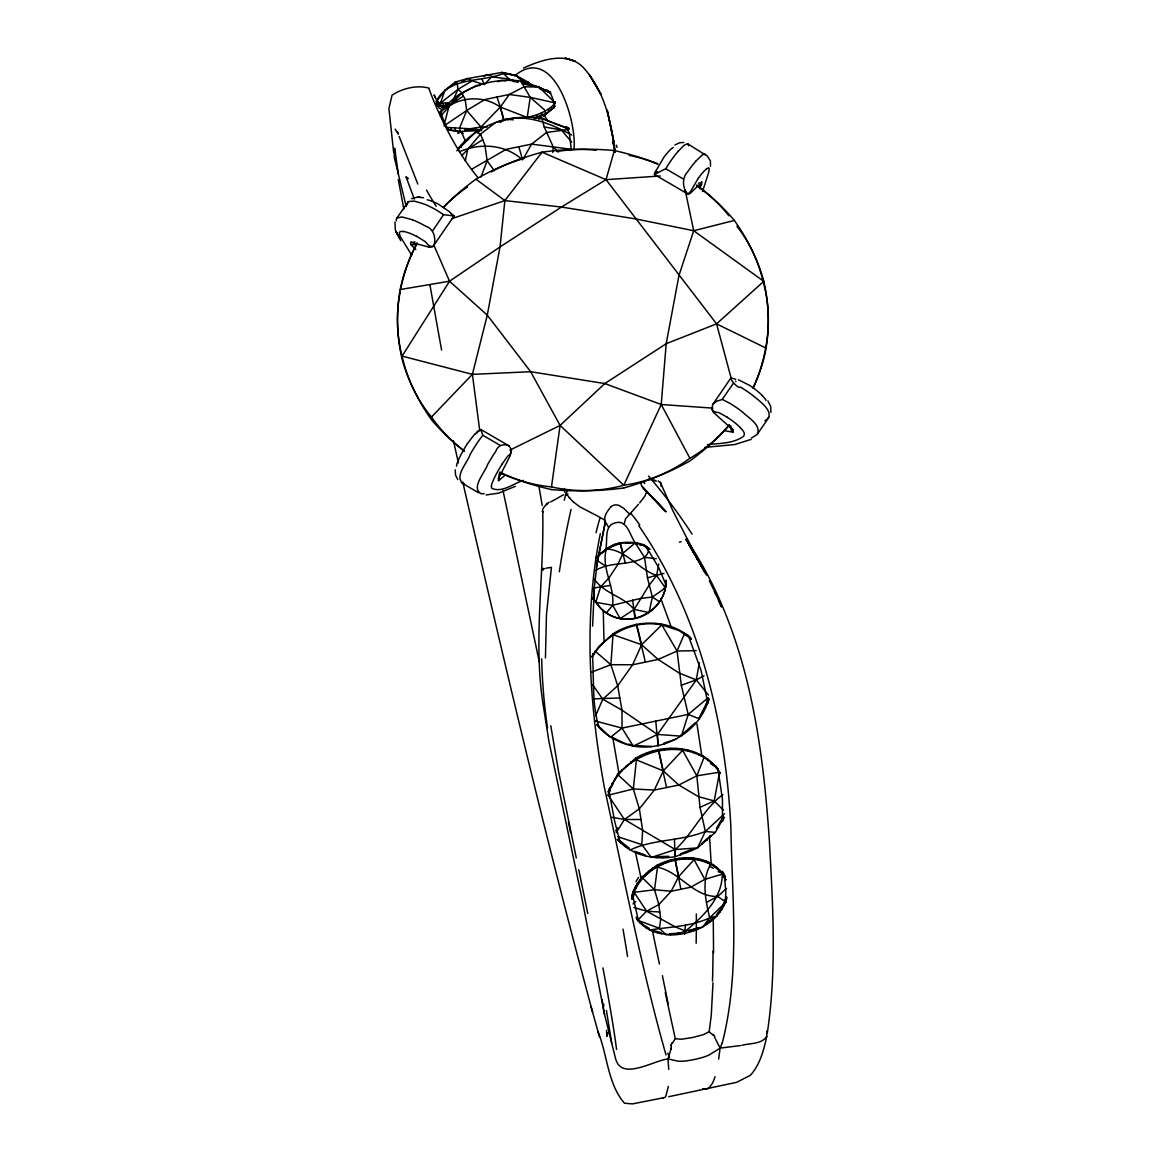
<?xml version="1.0" encoding="UTF-8"?>
<svg xmlns="http://www.w3.org/2000/svg" width="1162" height="1162" viewBox="0 0 1162 1162"><rect width="100%" height="100%" fill="white"/><g stroke="black" fill="none" stroke-linecap="round" stroke-linejoin="round"><path stroke-width="1.5" d="M713.57 952.767L713.25 918.663M701.964 182.085L699.814 188.752M721.907 1043.273A396.126 183.843 23.6 0 1 720.149 1048.139L709.169 1054.951A23.937 9.194 -13.8 0 1 700.337 1058.088L695.602 1059.236A75.036 28.759 -13.8 0 1 693.235 1059.715L686.916 1060.819A23.792 9.136 -13.8 0 1 678.071 1061.182L668.019 1058.902C652.289 1060.921 620.537 1081.749 615.308 1057.536L604.53 1014.455L581.45 896.091L548.885 741.167L542.669 701.761C533.285 637.88 544.571 573.287 542.654 509.392C543.787 507.082 545.53 505.092 547.709 503.698M604.53 1014.455L603.354 1008.282L603.833 1004.258M406.235 206.604L394.208 156.885L394.499 148.576M712.989 982.791L711.275 1015.138L709.169 1031.696L703.344 1034.674L692.32 1037.579L681.266 1039.235L675.296 1038.697L665.274 992.653M767.036 1030.81L766.746 1036.417C763.754 1050.23 760.05 1064.537 750.391 1075.329L736.548 1082.359L668.716 1096.71M594.058 592.635L594 599.476M592.62 626.129L594.392 586.97L597.297 561.842M594.232 578.937C603.644 593.332 623.006 596.164 634.147 609.396L649.064 612.577L652.376 597.05L647.466 577.775L644.503 557.324C660.161 541.753 624.56 540.461 616.499 543.903C609.425 543.613 581.145 571.036 606.361 548.842C626.696 550.236 638.156 569.089 656.632 575.495L665.39 587.928L652.376 597.05L640.335 598.474L612.679 605.257L606.346 612.897C600.827 611.212 580.971 582.046 600.362 608.031C606.637 614.248 615.076 618.242 623.878 619.055C645.738 621.641 666.712 602.352 666.058 580.375M674.468 839.284L675.049 856.714C654.584 860.243 631.503 855.726 617.472 839.4M594.072 592.271L594.319 587.957M606.114 612.737C630.08 630.211 667.249 609.774 665.957 580.303M428.981 88.791C439.802 117.682 456.622 151.772 477.785 177.394M722.895 794.59C703.402 809.057 693.235 832.98 675.369 849.553L651.345 857.454L641.802 844.585L642.63 830.22L640.988 819.515L639.347 808.825L633.305 788.969L636.413 759.875L635.745 758.103C661.381 743.07 698.783 744.203 717.898 769.157M394.993 222.058L395.298 229.756L399.278 237.89M499.805 472.077A143.246 134.531 41.8 0 0 551.485 486.907A143.275 136.826 -3.7 0 0 623.805 485.266L661.222 404.507L666.204 343.705L678.957 275.496L693.714 230.73L685.202 190.336M671.07 1048.109L671.331 1045.771M658.767 564.02L656.632 575.495L648.992 585.416L634.176 609.396L620.188 618.547L612.679 605.257C614.669 585.633 600.943 568.262 606.361 548.842M708.689 699.364C699.931 731.145 665.434 751.77 633.246 746.12L622.033 728.095L621.96 710.156L617.676 685.754L610.878 664.708L613.086 633.769C636.66 618.707 670.154 619.085 691.172 638.475M605.533 550.367C608.162 541.448 603.354 525.66 615.047 522.944C627.378 518.833 629.862 535.987 635.541 543.206M657.779 163.784A143.26 66.83 15.3 0 0 614.349 150.552A143.275 64.564 -0.9 0 0 542.015 152.193L504.874 200.576L500.023 246.925L487.27 315.134L472.397 374.353L479.79 431.029M552.734 152.44L553.315 147.095L544.252 126.992L541.855 118.306C511.382 113.702 477.96 123.898 458.336 148.3L458.569 149.811M668.353 1086.368L665.739 1096.434A466.223 31.694 77.8 0 1 662.529 1097.553M714.398 1036.867L720.12 1048.124L718.653 1059.105M670.968 1049.068L668.019 1058.902L668.746 1069.432M717.448 913.259L721.863 907.987L726.584 896.904L726.918 897.979C719.67 923.441 690.954 936.456 666.015 934.785L659.391 928.278L660.728 919.418L659.798 912.01L658.854 904.588L654.526 889.758L657.46 867.172L656.879 865.327C678.84 853.649 714.674 853.591 725.771 879.895A48.92 36.661 -17.5 0 0 724.492 877.31L725.843 891.53L725.277 903.426A48.92 36.661 -17.5 0 0 726.381 900.434M592.547 656.196C594.014 678.521 591.981 706.511 599.04 726.889M551.485 486.878L560.084 425.423L530.671 371.724L487.27 315.134L449.534 281.219L433.934 245.356C436.331 238.152 433.542 228.333 425.51 226.111A40.249 13.363 34.5 0 0 412.612 219.879M440.427 116.142L461.648 93.178L465.061 99.002L466.717 110.492L481.01 126.992L481.649 130.507L460.283 131.437L447.631 129.461L447.254 127.413L470 128.779L481.01 126.992L500.314 107.049L527.214 117.435L530.235 97.361L520.707 80.962C490.567 77.346 458.874 88.065 439.977 112.496M767.254 1033.338C776.928 969.486 772.788 904.501 769.331 840.315C762.403 736.998 746.614 630.109 688.122 542.044M656.879 865.327C645.012 872.865 633.45 883.701 631.896 898.444L632.157 899.257C639.536 862.494 693.118 845.544 720.266 871.34M596.455 567.259L605.373 521.288M699.35 662.616L696.299 679.886L657.474 734.399L633.246 746.12C619.172 743.055 605.446 736.142 596.672 724.449L610.587 737.274L622.033 728.095L688.209 714.412L708.254 697.665M597.442 561.043L605.417 521.854L608.496 527.17M566.083 127.283L566.184 126.745A64.375 29.631 -9 0 1 569.031 128.198M597.5 560.709L598.517 555.915A38.622 38.288 -54.3 0 0 596.716 558.21M640.988 819.515L624.43 819.5L608.176 795.215C620.174 749.025 691.201 731.639 719.583 772.178L714.209 800.923L700.018 807.314L705.334 831.44L697.534 847.897L692.102 850.439L675.049 856.714L675.311 849.553L624.43 819.5L612.011 817.293M732.612 378.231C727.252 376.677 738.48 389.691 740.412 387.091A40.249 13.363 34.5 0 1 753.281 395.835C759.367 400.919 777.305 413.483 764.872 420.775M465.337 160.864L467.734 149.201L480.545 134.167L495.419 122.591C521.636 111.712 548.479 122.242 571.748 135.053M720.513 871.297A4.27 1.583 29.8 0 0 721.704 872.139L722.357 874.1C721.907 898.778 703.228 916.31 685.58 931.067C668.731 937.966 646.58 933.856 636.282 918.009M600.318 533.648C583.411 617.007 589.149 703.62 604.24 786.805C623.849 876.308 640.945 966.958 666.015 1054.98M564.282 500.241L565.952 493.284L567.898 490.059M665.492 586.142L665.303 586.883M665.26 587.071L665.87 584.617A38.622 38.288 -54.3 0 0 666.087 581.712M444.291 124.247L449.157 105.626L463.362 96.083M655.964 172.484L655.397 173.022A17.75 3.66 -59.8 0 1 655.658 171.41L663.575 157.712A29.326 6.042 -59.8 0 1 671.81 148.431M699.233 184.7L690.243 193.313A17.75 3.66 -59.8 0 1 690.504 191.686L698.42 178.004M712.945 408.138L661.222 404.507L604.792 383.562L530.671 371.724L472.397 374.353L402.081 356.109L449.534 281.219L500.023 246.925L561.449 207.054L606.027 179.66L614.335 150.566M661.033 486.239L660.655 482.782L658.099 480.879M612.679 605.257L595.757 602.337L600.536 587.1L609.062 577.761L617.705 564.703L622.992 553.185L635.236 542.872L642.383 544.978L649.079 548.537M592.576 684.694L602.787 699.219L621.96 710.156L657.416 734.413L681.368 736.171L688.209 714.412L681.31 685.231L677.054 651.025L661.207 623.82M715.066 1076.709L712.756 1082.766L709.459 1087.385A466.223 51.491 78.8 0 1 704.172 1088.968L702.69 1088.591M684.069 931.939L684.65 933.798L685.435 925.097M605.126 520.721C603.325 516.582 607.886 510.394 610.863 506.85M684.65 933.798L685.58 931.067L702.589 927.218L709.692 917.878L725.887 902.061L725.306 900.216M702.516 191.585L708.471 173.094A32.681 6.725 -59.8 0 0 709.183 169.158L709.14 168.737A12.041 2.484 -59.8 0 0 708.341 167.865L706.598 168.81M444 107.979L440.964 106.018L440.398 103.157L445.017 90.258L455.141 82.081L467.414 78.595L501.882 72.422L516.088 75.559L528.739 82.429M659.391 928.278L637.691 920.304L637.11 918.445L642.484 924.4L648.948 928.191L649.529 930.036C669.733 926.768 690.722 926.695 709.692 917.878C705.625 900.434 701.223 880.869 710.519 864.354L709.938 862.509M480.966 177.016L487.139 160.777L484.961 145.25L480.545 134.167L475.679 131.989L456.782 150.784M699.742 716.518L707.455 701.543L707.745 703.271A64.375 61.136 -27.4 0 0 709.125 698.783M722.154 1043.374C740.252 973.349 732.118 899.127 730.883 827.562C725.654 721.733 699.437 613.899 638.78 525.689M700.018 807.314L696.822 775.838L703.911 757.74L703.242 755.968M608.176 791.845L617.952 773.601L635.745 758.103M539.139 88.486L548.827 91.914L538.936 87.063L524.106 86.787L509.247 94.485L484.757 99.554L466.717 110.492L459.644 127.907L460.283 131.437L463.231 133.514M591.792 672.072L610.878 664.708L632.622 664.766L658.128 659.479L677.054 651.025L684.447 633.798L683.881 632.665M595.67 715.618L602.787 699.219L617.676 685.754L632.622 664.766L641.613 644.721L661.774 624.938L679.058 630.53L691.463 639.042M716.431 828.491L723.432 816.378M645.375 662.122L636.34 624.197M766.746 1036.417C761.618 1044.362 750.144 1043.069 741.995 1045.306M453.035 100.208L458.002 89.329L457.131 83.025L455.141 82.081M681.949 748.546L682.602 750.318L663.328 770.856L654.308 790.087L639.347 808.825L624.43 819.5L616.194 832.66M608.176 795.215L633.305 788.969L654.308 790.087L666.552 787.546L658.229 749.301M675.369 849.553L697.534 847.897L715.327 832.399L723.824 817.409M693.453 857.759L694.034 859.619L678.681 876.555L671.215 891.254L658.854 904.588L646.58 911.168L637.691 920.304M633.929 890.077L634.162 892.329L654.526 889.758L671.215 891.254L680.903 889.25L674.817 858.747M608.075 1032.524L606.855 1036.431L606.535 1030.302M523.452 158.468L531.586 144.103L546.46 132.526L568.799 129.389M672.246 1043.403L675.296 1038.697M634.568 889.061L638.316 882.641M591.792 656.515L599.011 646.362L613.086 633.769M658.52 172.383L665.695 168.737L670.169 161.779A40.249 8.279 -59.8 0 1 678.288 151.191M690.243 193.27A9.63 4.256 -84 0 1 687.541 193.807C682.268 188.128 682.065 177.292 687.584 171.918A40.249 8.279 -59.8 0 1 695.704 161.329M467.429 443.506L474.706 434.152M502.274 463.798L507.678 456.158L510.147 454.473A17.75 3.66 -59.8 0 1 510.379 455.373L498.556 478.453L498.542 480.69L504.177 475.999M612.94 784.001L611.546 786.093M527.214 117.435C537.352 115.111 548.609 111.073 555.262 102.91L538.936 87.063L520.707 80.962L521.375 82.212M451.437 213.91A10.24 8.308 -26.2 0 1 453.906 215.943L443.564 214.665L436.505 210.09A40.249 13.363 34.5 0 0 423.607 203.858L414.209 201.07L408.37 201.563L396.503 218.587L396.242 220.838M407.862 202.014L407.237 204.817M615.686 830.801L617.69 827.78M723.941 430.55L732.961 432.206L732.975 429.984L714.369 413.193A9.63 6.667 20.9 0 1 711.957 408.922L712.655 404.565L731.058 377.766M454.037 215.972L433.106 246.329A10.24 8.308 -26.2 0 1 429.039 245.748L425.118 241.522L416.548 236.293M432.627 230.846L443.564 214.665M713.25 403.751L716.62 401.268L722.183 399.481L733.338 383.416M751.436 437.9A262.51 87.179 34.5 0 0 752.279 437.566L757.203 434.428L769.026 417.187M592.112 657.169C605.751 633.479 634.83 619.477 661.774 624.938M657.547 744.61L658.113 745.743L655.76 721.079M440.02 112.874C455.794 97.027 481.881 93.933 500.285 107.078L503.858 120.064L500.343 107.064L509.247 94.485L530.235 97.361L555.262 102.91M596.498 558.53L597.965 556.467M437.667 99.99L445.017 90.258L456.143 82.546M664.083 588.233L664.301 587.928A2.295 1.888 -83.5 0 1 664.954 587.362M543.409 116.563L553.983 107.47L553.606 105.422M757.203 434.428C761.706 424.827 747.965 417.637 742.315 411.842A40.249 13.363 34.5 0 0 729.416 403.098L722.343 399.438M436.011 101.602C449.374 76.096 481.01 82.705 503.887 73.351L516.088 75.559L525.805 82.836M510.147 454.473A10.24 10.008 -50.8 0 0 511.469 450.362L509.276 446.019L480.894 429.504L482.796 435.227L478.337 441.284A40.249 8.279 -59.8 0 0 470.203 454.371C467.85 462.084 453.165 477.611 463.623 483.479M509.276 446.019C504.192 443.071 497.409 445.453 495.753 451.422A40.249 8.279 -59.8 0 0 487.619 464.524C485.266 472.222 470.581 487.764 481.039 493.632A262.51 54.048 -59.8 0 0 484.234 493.69M451.103 103.505L457.843 95.357L476.522 85.465L479.732 85.523M639.623 502.885L643.98 497.365A9.311 1.307 -49.4 0 0 645.171 495.578L646.377 492.412L645.36 490.088M638.403 504.352L625.49 518.848L624.27 523.902M633.58 890.542L633.392 890.746A48.92 36.661 -17.5 0 0 631.823 896.919M678.303 151.133L684.186 145.25L687.41 143.667L705.886 155.214M695.718 161.286L702.385 154.807L705.537 154.197M514.534 75.908C553.94 42.733 576.817 121.749 574.043 148.78M461.88 155.679L467.734 149.201L482.753 139.701M683.43 733.324L695.123 722.924L695.457 723.577M643.632 875.945L641.206 878.69L635.483 852.414M431.494 416.998L472.397 374.353M610.718 787.139L610.616 787.255A1.845 0.784 -54.6 0 1 609.818 787.821A61.804 52.856 -20.2 0 0 608.234 792.005M702.414 844.222L702.022 843.191L710.97 835.405L711.347 836.422M633.029 903.978L635.643 901.523M509.871 450.144L560.084 425.423L604.792 383.562L666.204 343.705L716.576 323.864L763.754 281.335L693.714 230.73L635.57 218.892L561.449 207.054L504.874 200.576L451.815 218.674M630.036 850.032C653.48 838.877 681.106 841.361 705.334 831.44L724.492 813.734M726.482 888.48L717.651 896.468L706.54 902.337M706.496 924.429L706.162 923.354L713.439 917.762L713.773 918.822M396.867 218.035L401.95 216.931L412.597 219.836M436.912 104.072L440.398 103.157L458.002 89.329L472.237 80.861L482.491 84.1M685.841 635.077L686.393 634.35A64.375 61.136 -27.4 0 1 690.054 637.226M603.833 551.659L602.758 552.458M714.369 413.193A17.75 5.897 34.5 0 1 714.775 412.147L718.741 412.525L727.31 417.26M443.855 125.946L466.717 110.492M483.973 76.474L486.791 74.586L491.686 75.152M602.41 552.705L600.58 553.649M672.42 148.053L673.263 147.618M471.801 169.158L506.08 149.375L531.586 144.103L571.893 149.375M658.389 172.455L654.54 174.518M563.526 494.751L554.971 499.587M545.268 114.21L553.635 107.63A61.804 15.179 -10.4 0 0 555.204 106.192M606.128 548.682L619.985 542.814L635.236 542.872L644.503 557.324L656.298 558.704M461.575 81.906L467.414 78.595L470.566 79.452M544.179 114.835L547.636 120.979M725.771 879.895L722.357 874.1L704.826 879.358L690.591 887.245L680.903 889.25M550.759 501.868L554.434 499.863M674.904 144.989L679.77 142.723L683.837 142.461M595.946 570.31C610.471 561.362 629.368 566.141 644.503 557.324M704.085 675.805L696.299 679.886L681.31 685.231M464.335 141.604L468.286 139.556M499.95 122.446L506.356 119.178L513.284 119.831M719.583 772.178L696.822 775.838L678.797 785.018L666.552 787.546M525.5 81.921L527.708 81.936L529.698 84.201M523.35 480.414C513.749 483.319 502.449 492.964 492.049 488.447A32.681 6.725 -59.8 0 1 491.395 486.486M664.141 743.941L663.807 743.288L675.805 739.134M523.452 68.064C540.998 60.104 565.676 51.389 582.104 66.278C604.182 89.329 611.067 121.4 615.294 152.004M680.816 854.869L680.438 853.838L691.724 849.407L692.102 850.439M515.332 486.326L498.803 493.109L486.166 494.954M689.211 932.258L688.877 931.183L697.868 927.886L698.217 928.961M534.244 117.812L545.574 113.789L544.934 110.274L530.235 97.361M686.059 540.127L687.149 539.139M543.831 89.953C550.628 88.501 552.328 98.262 554.187 103.026A61.804 15.179 -10.4 0 0 555.451 101.675M497.699 81.718L500.996 80.41L506.095 80.861M751.189 439.381L734.645 444.567L704.68 447.399M411.624 198.746L417.608 197.061L420.47 197.395M437.159 105.321L440.964 106.018L449.273 104.493L448.939 102.837L440.398 103.157M544.702 568.596L541.594 569.961L543.206 569.946M459.324 151.757C480.327 142.708 505.063 144.161 522.58 159.906M663.938 573.345L647.466 577.775M538.602 119.221L541.855 118.306L568.639 128.648M546.009 568.189L551.442 567.346L546.474 614.495L545.443 657.939M693.714 230.73L734.34 220.446A143.246 85.712 47.7 0 1 763.783 281.335M709.692 917.878L717.056 916.077L716.475 914.233M663.444 1097.799L632.36 1103.9L624.488 1103.217C607.61 1084.03 607.421 1054.617 597.965 1031.551M402.052 356.138A143.275 101.922 -66.2 0 1 400.164 289.541L449.534 281.219M610.573 585.401L593.535 588.03M740.455 1045.553L720.12 1048.124M641.932 545.109L639.812 544.963M671.68 933.652L679.465 933.13L679.799 934.204M657.038 857.687L656.661 856.67L668.557 856.292L668.934 857.324M475.679 131.989L479.005 131.727M707.469 444.654C719.496 443.187 733.004 443.739 743.288 436.491A32.681 10.85 34.5 0 0 744.392 434.181L744.29 433.455A12.041 3.994 34.5 0 0 743.041 430.812L740.281 427.601M619.825 697.955L593.753 698.87M635.817 745.51L651.766 746.498M443.332 207.315A143.275 76.009 -33.3 0 1 475.926 179.18A143.246 67.774 -17.2 0 1 542.029 152.193L606.027 179.66L660.205 175.999M446.76 106.86L442.461 106.672M677.054 651.025L696.241 650.633M481.01 126.992L486.994 127.036M462.316 131.989L461.416 131.931L465.381 141.139M659.798 912.01L646.58 911.168L633.886 907.522M460.007 131.829L450.551 130.376M512.892 81.456L517.976 81.906M705.334 831.44L715.327 832.399M698.987 561.972L704.085 571.108L686.35 539.11L694.847 554.23L690.824 547.607M423.607 197.758L417.608 197.061M718.189 871.805L721.776 872.241M403.534 231.485L400.745 231.47A12.041 3.994 34.5 0 0 399.452 232.618L399.408 233.271A32.681 10.85 34.5 0 0 400.425 236.816L411.74 255.19M648.207 479.31L654.889 480.197M738.407 379.785L749.301 385.218A29.326 9.746 34.5 0 1 762.345 395.559M544.252 126.992L561.246 129.868L571.689 142.069M628.264 744.145L631.213 744.711M522.392 83.882L538.936 87.063L550.715 93.323M501.882 72.422L516.088 75.559L521.084 79.902M653.189 931.358L652.855 930.283L661.134 932.665L661.468 933.74M636.253 544.121L637.255 544.368M595.22 720.977L622.033 728.095M634.815 852.254L634.437 851.223L645.142 854.956L645.52 855.973M452.584 215.522L453.587 215.827M518.441 81.921L508.288 78.929L491.613 76.852L484.249 84.637L481.925 78.856M480.894 429.504L478.308 431A10.24 10.008 -50.8 0 0 475.447 433.963M543.206 512.108L542.117 511.077M441.531 106.439L440.877 106.207A48.92 3.297 -11.3 0 1 437.682 106.25M611.357 736.955L627.117 744.508M617.792 836.713L641.802 844.585M569.148 128.909L553.185 123.23M613.652 634.888L641.613 644.721L658.128 659.479L679.174 673.045L696.299 679.886L708.486 695.152M522.987 82.778L527.838 84.492M429.127 88.196C417.114 84.695 402.328 88.356 392.044 95.153L388.907 108.589L393.671 152.527M449.374 129.984L448.169 129.432M688.209 714.412L699.437 718.9L698.87 717.767M685.536 931.082L675.747 927.087L646.58 911.168L634.162 892.329M636.413 759.875L663.27 770.871L678.797 785.018L698.391 796.609L714.209 800.923L723.447 810.234M541.855 118.306L551.558 122.533M506.385 119.163L508.172 119.962M657.46 867.172C680.336 871.965 693.133 897.02 717.651 896.468L725.887 902.061M502.885 72.886L510.859 80.904M500.314 107.049L497.002 97.027M606.027 179.66L716.576 323.864L765.627 347.903A143.246 113.368 82.1 0 1 753.136 387.73M721.602 872.255L721.98 872.43A48.92 36.661 -17.5 0 1 725.001 877.659M709.343 863.177L710.65 863.903M438.553 107.659L441.647 109.417M665.695 168.737L683.125 178.875M440.325 106.076L437.202 104.246L436.622 101.384M482.796 435.227L500.212 445.38M461.285 482.68L478.715 492.833M440.964 106.018L444.029 107.819M618.024 839.356L629.383 848.275M441.662 107.078L437.202 104.246L438.64 103.011L438.306 101.355M705.988 704.768L706.176 704.884A64.375 61.136 -27.4 0 0 707.774 700.425M566.184 126.745L569.365 133.194L571.355 150.087M597.268 560.549L604.792 565.531M652.376 597.05L659.42 601.713M619.985 542.814L625.359 563.105M634.96 618.286L632.694 600.057M711.609 764.262L712.902 765.133A3.108 1.438 27 0 0 715.313 766.048A61.804 52.856 -20.2 0 1 718.014 769.302M711.26 764.015L710.519 763.478M604.095 519.719L596.861 515.652A41.963 3.37 26.4 0 0 594.334 514.374L579.925 506.893L573.331 501.969M395.196 129.156L398.072 133.921M475.941 179.195L504.874 200.576M714.95 866.779L716.01 867.622M406.134 177.045L408.08 178.57L406.134 177.045L414.311 199.065M610.878 664.708L595.031 651.04M597.704 603.18L596.193 602.018A2.295 1.598 60.9 0 0 595.22 601.742A38.622 38.288 -54.3 0 1 593.738 599.272M716.242 867.825L722.357 874.1M458.002 89.329L462.825 93.657M641.613 644.721L636.907 625.33M678.637 876.569L675.398 860.606M663.27 770.871L658.883 751.073M633.305 788.969L618.605 775.374L617.952 773.601M712.829 1035.008L709.169 1031.696M560.084 425.423L623.791 485.237A143.246 133.586 -47.2 0 0 689.908 458.278A143.275 125.365 -76.7 0 0 729.228 424.638M553.315 147.095L558.399 152.019M415.822 249.569L410.694 244.543L410.723 242.306L429.432 247.245A17.75 5.897 34.5 0 0 429.054 245.763M706.83 155.403L710.374 160.821L710.519 166.369M643.69 488.461L665.942 511.687L642.906 487.59A151.321 17.633 -82.1 0 1 640.858 483.523M654.526 889.758L642.993 878.312L642.412 876.468M762.272 395.559L765.032 398.769A12.041 3.994 34.5 0 1 765.976 400.411M665.942 511.687L642.441 486.936L664.403 510.147M688.412 636.384L688.805 636.82A64.375 61.136 -27.4 0 1 691.172 638.78M629.833 514.403L623.631 508.259L618.925 505.397A8.076 8.047 80.5 0 0 610.834 506.806M449.926 212.05L438.539 204.251A29.326 9.746 34.5 0 0 427.224 199.762M643.196 481.722L644.75 483.61M569.583 497.961L565.952 493.284M487.139 160.777L494.286 170.669M648.396 550.512L645.157 546.271A38.622 38.288 -54.3 0 1 650.11 549.263M593.172 653.625L593.898 654.148A1.961 1.046 -51.1 0 0 594.348 654.09M450.333 212.573L450.958 213.561M649.137 551.572L658.825 567.826L665.87 584.617M437.537 101.733L438.219 103.374A48.92 3.297 -11.3 0 1 435.91 103.331M688.325 543.569L686.074 539.212L697.287 558.922M688.587 544.412L694.818 554.942M696.59 557.949L698.377 560.955M701.935 566.983L700.047 563.831M703.707 569.99L705.494 572.997L695.704 555.741L699.64 562.611M457.77 479.514L455.519 475.026L455.199 469.826M440.994 112.148L440.311 111.247L445.453 125.525M682.602 750.318L696.822 775.838M700.425 563.991L702.719 568.145M694.034 859.619L704.826 879.358M661.222 404.507L689.894 458.249M686.945 539.052L698.406 560.738M397.695 234.826L396.053 231.732L400.774 240.723M767.879 400.89L770.697 406.511L770.885 412.379M704.971 572.343L706.452 575.161M698.464 560.796L672.696 510.408L660.35 482.303M680.801 735.038L681.368 736.171M632.68 744.987L633.246 746.12M688.122 144.059L688.514 145.802M709.357 580.811L713.555 589.41M435.43 97.593L434.094 94.892L437.478 101.893M417.797 184.032L399.118 136.39M714.238 590.848L715.589 593.738M714.281 590.964L717.157 597.21M718.595 600.333L721.486 606.579M688.805 636.82L701.049 670.358L707.658 702.342M717.579 598.11L719.51 602.512M720.149 603.993L721.413 606.956M660.771 598.488L671.2 626.899M715.821 766.629L716.213 767.661M712.161 762.94L712.437 763.71M707.948 759.367L708.326 760.398M698.478 753.775L698.856 754.792M721.123 821.578L721.413 822.362M693.307 751.785L693.583 752.569M718.203 826.342L718.581 827.373M687.773 750.042L688.151 751.073M676.255 748.343L676.633 749.359M706.743 839.603L707.033 840.373M670.372 748.386L670.663 749.17M664.359 748.706L664.737 749.737M652.463 751.16L652.855 752.192M686.219 851.993L686.51 852.763M646.784 753.266L647.074 754.036M641.192 755.591L641.569 756.607M630.879 761.807L631.271 762.838M662.63 856.873L662.921 857.643M626.274 765.656L626.55 766.426M621.946 769.593L622.324 770.624M614.713 778.656L615.09 779.673M639.71 853.46L639.986 854.244M611.88 783.667L612.171 784.452M609.469 788.62L609.847 789.652M624.967 845.631L625.345 846.648M620.857 842.319L621.133 843.089M723.897 875.698L724.231 876.773M719.481 869.801L719.83 870.875M716.736 867.36L716.983 868.174M713.541 864.906L713.875 865.981M723.839 904.268L724.187 905.343M721.863 907.987L722.125 908.8M706.293 861.202L706.627 862.277M719.409 911.313L719.743 912.388M702.298 859.967L702.56 860.781M697.999 858.82L698.347 859.895M709.982 920.812L710.243 921.626M689.022 857.861L689.356 858.936M684.403 858.064L684.665 858.878M679.668 858.355L680.002 859.43M693.482 929.832L693.743 930.646M670.256 860.301L670.59 861.376M665.739 861.913L665.986 862.727M661.265 863.598L661.599 864.673M674.817 933.696L675.064 934.509M652.971 868.13L653.305 869.205M670.111 933.623L670.459 934.698M649.224 870.948L649.485 871.761M645.694 873.737L646.043 874.812M656.922 931.779L657.184 932.592M639.725 880.171L640.073 881.246M637.342 883.774L637.604 884.587M635.294 887.216L635.629 888.291M645.593 926.579L645.927 927.654M642.484 924.4L642.746 925.213M632.549 894.58L632.898 895.655M639.652 921.684L639.986 922.759M632.331 899.257A48.92 36.661 -17.5 0 1 632.898 896.251L638.606 921.35A48.92 36.661 -17.5 0 1 636.805 918.968M518.833 146.732L522.13 158.235M462.825 482.274C503.538 659.479 545.109 836.538 592.562 1012.073M591.08 1006.815L599.577 1037.245M620.232 542.974L622.992 553.185M716.576 323.864L731.377 379.001M640.901 483.218L640.567 481.722M539.284 661.875L503.001 490.451M453.398 440.587L458.424 462.941M718.116 770.711L718.014 770.232A61.804 52.856 -20.2 0 1 720.425 773.572M718.377 771.931L722.459 799.267L722.459 821.389A61.804 52.856 -20.2 0 0 724.231 817.38M652.507 931.227L659.391 963.981M615.09 151.946L612.94 141.691L613.565 144.916M576.279 857.934L558.646 772.004L550.788 725.713M578.734 869.728L587.783 913.521M530.526 84.71L530.787 85.959M445.801 103.433L446.063 104.682M442.94 103.534L443.274 105.19M438.481 103.854L438.815 105.51M614.219 148.199L614.872 151.496M403.882 209.175L398.275 179.544M618.809 772.381L612.94 738.509M551.325 107.514L551.601 109.054M548.42 109.126L548.798 111.174M541.245 112.859L541.608 114.893M537.033 114.922L537.309 116.461M475.447 128.212L475.824 130.26M470 128.779L470.276 130.318M464.713 128.677L465.076 130.725M455.184 128.416L455.562 130.449M451.045 128.241L451.335 129.795M696.939 723.882L701.746 755.227M606.433 1010.577L611.72 1043.171M542.204 505.485L538.979 486.544M602.076 999.785L603.325 1007.439M398.319 174.068L394.702 148.213M461.096 145.148L461.416 147.138M634.147 609.396L635.207 618.445M709.517 836.117L711.202 864.223M657.474 734.399L658.113 745.743M604.008 640.799L603.252 610.384M491.424 486.428L491.453 485.731A12.041 2.484 -59.8 0 1 492.281 482.666L494.039 478.512A29.326 6.042 -59.8 0 1 502.274 463.856M456.593 466.136L456.622 465.439A12.041 2.484 -59.8 0 1 457.436 462.374L459.208 458.235A29.326 6.042 -59.8 0 1 467.444 443.564M402.037 356.124A143.246 115.634 -84.4 0 0 431.465 417.027A143.275 127.108 73.3 0 0 464.306 450.812M763.783 281.32A143.275 99.467 64.2 0 1 765.656 347.917M623.791 487.953A138.874 57.868 -0.9 0 1 551.442 489.58M623.776 487.953A138.859 61.121 -17.6 0 0 689.894 460.951A138.874 69.459 -34.2 0 0 729.228 425.481M400.135 292.214A138.874 93.178 65.8 0 0 402.023 358.811A138.859 79.277 48.9 0 0 431.436 419.7A138.874 67.701 32.3 0 0 464.292 451.321M764.088 285.256A138.874 95.676 -67.8 0 1 765.642 350.59A138.859 81.572 -50.8 0 1 753.136 388.064M736.926 226.27A138.859 109.562 -86.5 0 1 763.768 284.007M556.947 151.525A138.874 130.986 -3.5 0 1 596.251 150.232M629.179 155.345A138.859 128.662 39.5 0 1 657.779 164.176M443.332 207.649A138.874 119.395 -74.2 0 1 467.4 187.082M491.294 171.932A138.859 127.718 -44.8 0 1 524.454 158.395M400.164 289.556A143.246 87.992 -49.5 0 1 417.143 242.887M400.963 287.798A138.859 107.253 84.1 0 1 417.143 243.73M551.456 489.58A138.859 60.163 15.7 0 1 499.791 472.919M696.779 185.063A143.275 74.266 31.5 0 1 734.369 220.446M696.779 185.905A138.874 121.153 70.8 0 1 728.908 215.812M656.254 172.862A9.63 0.857 -41.6 0 1 657.416 171.656M690.504 191.686A10.24 7.916 15.4 0 1 687.541 193.822L654.351 174.489A10.24 7.916 15.4 0 1 655.658 171.395M698.406 178.091A29.326 6.042 -59.8 0 1 706.641 168.722M701.79 184.235A5.447 3.806 18.4 0 1 696.59 185.6M701.63 181.926A5.883 3.355 21.8 0 1 698.478 183.189M511.062 450.58A9.63 5.708 -55.6 0 1 509.987 455.315M464.132 483.566A262.51 54.048 -59.8 0 1 463.609 483.523M476.856 433.034A9.63 2.368 -66.6 0 1 478.25 431.131M499.094 475.97A5.447 5.316 -82 0 1 498.396 480.589M499.166 473.588A5.883 5.563 68.4 0 1 498.266 478.236M714.775 412.161A10.24 9.616 50.3 0 1 711.914 408.908M727.296 417.318A29.326 9.746 34.5 0 1 740.354 427.601M733.672 378.594A10.24 9.616 50.3 0 1 735.677 379.422M735.619 381.238A9.63 0.77 40.9 0 1 735.982 381.528M733.048 432.061A5.447 5.026 67.2 0 1 730.549 427.035M733.135 429.664A5.883 5.142 84.9 0 1 730.651 425.713M432.976 246.475A9.63 5.795 54.4 0 1 429.359 246.969M403.461 231.412A29.326 9.746 34.5 0 1 416.562 236.365M416.606 243.483A5.447 4.096 -32 0 1 410.811 244.398M414.892 241.827A5.883 3.776 -38.4 0 1 410.956 242.03M669.515 1057.289A396.126 144.858 -50.7 0 1 667.801 1053.121M623.021 929.15A535.798 38.971 76.5 0 1 627.553 956.515M671.128 1048.342A6.464 0.915 -87.9 0 1 671.011 1049.359M670.808 1045.437A5.81 3.617 -86.6 0 1 672.043 1042.953M662.398 975.688A642.397 15.193 76.7 0 1 668.121 1003.852M605.373 520.823A66.219 5.795 23.2 0 1 604.647 520.968M596.091 532.704A158.032 156.173 -85.7 0 1 599.941 518.368M573.142 501.664A151.321 7.814 58.8 0 1 569.409 497.67M564.456 488.577A144.422 64.128 66.9 0 1 564.601 492.136M567.942 493.85A153.544 66.379 -14 0 1 565.487 495.346M559.329 571.762A310.414 104.173 -84.3 0 1 571.05 509.421M547.491 727.732A343.996 193.342 -85.6 0 1 541.681 658.825M568.407 822.188A362.544 1.54 78 0 1 570.571 832.544M602.933 967.888A547.099 22.412 76.3 0 1 616.572 1049.489M712.742 1034.354A5.81 2.774 64.9 0 1 714.674 1036.155M630.908 513.488A158.032 157.814 -48.1 0 1 639.797 524.977M542.276 568.61A175.535 10.487 -0.6 0 1 542.814 568.203M546.314 504.119A18.534 2.934 -21.2 0 1 549.161 502.216M696.358 914A535.798 40.96 86.1 0 1 696.169 943.239M713.018 951.039A642.397 99.148 80 0 1 712.48 981.077M441.604 350.067A547.099 12.608 78.7 0 1 429.984 285.039M397.549 131.916A362.544 9.441 75.2 0 1 398.45 133.819M436.157 206.24A341.483 69.429 41.2 0 1 426.541 190.103M648.527 476.042A310.414 167.851 60.3 0 1 692.058 534.099M616.325 145.163A343.996 120.252 -61.2 0 1 617.022 147.371M679.479 542.204A175.535 4.27 -22.4 0 1 681.179 541.652M652.899 480.589A19.144 2.803 -0.8 0 1 656.399 481.083M594 600.609A7.742 1.438 51.5 0 1 593.404 598.779M599.389 555.32A7.408 1.307 -45.9 0 1 600.885 553.388M665.841 581.508A38.622 38.288 -54.3 0 1 665.201 587.275M596.426 558.109A38.622 38.288 -54.3 0 1 600.173 553.664M642.368 544.934A38.622 38.288 -54.3 0 1 647.51 547.534M605.867 549.989A38.825 38.666 -74.2 0 1 620.101 543.918M626.144 543.162A38.825 38.666 -74.2 0 1 629.659 543.177M643.428 544.963A7.408 1.249 20.2 0 1 646.275 546.576M592.707 656.022A11.344 3.268 -59.7 0 1 593.317 653.509M687.163 634.67A11.344 2.121 36.5 0 1 689.066 636.747M706.293 704.245A8.817 1.903 -71.3 0 1 707.556 703.213M617.312 839.487A61.804 52.856 -20.2 0 0 620.145 842.537L614.742 821.534L609.266 792.716A61.804 52.856 -20.2 0 0 608.38 795.447M620.552 841.753A61.804 52.856 -20.2 0 1 618.489 839.734M620.537 842.61A9.427 1.67 43.4 0 1 621.931 843.176M609.672 791.918A9.514 3.254 -77 0 1 610.181 787.821M611.648 786.137A4.387 1.816 -54.1 0 1 610.776 787.27M715.618 765.773A9.514 2.542 53.4 0 1 718.406 770.261M720.44 821.912A9.427 3.21 -68.8 0 1 722.067 821.302M639.666 922.352A11.431 1.67 44.9 0 1 641.322 923.499M633.798 895.946A11.94 4.604 -88.1 0 1 634.162 891.428M725.8 898.604A48.92 36.661 -17.5 0 1 724.652 901.668M638.069 919.578A48.92 36.661 -17.5 0 1 636.239 917.123M634.772 889.003A5.04 1.627 -54.8 0 1 634.089 890.136M635.934 881.697A52.029 44.606 -1.1 0 1 638.635 877.368M722.357 871.253A11.823 4.445 67.3 0 1 725.408 877.107M723.447 903.731A11.431 3.893 -73.9 0 1 725.03 903.208M710.055 866.503A52.029 39.566 -14.8 0 1 713.294 868.348M644.402 876.395A48.455 37.039 -19.6 0 1 708.094 862.698M530.598 83.751A48.92 3.297 -11.3 0 1 530.366 84.056M528.521 83.098A48.92 3.297 -11.3 0 1 529.494 83.17M437.842 104.072A48.92 3.297 -11.3 0 1 439.265 103.534M438.626 103.534A11.431 5.331 -86.6 0 1 437.362 102.401M440.819 105.481A11.94 5.374 82.3 0 1 438.67 102.532M442.257 106.483A5.04 1.38 26.4 0 1 441.371 106.236M442.126 113.876A9.427 4.721 -86.7 0 1 441.705 113.484M448.242 129.142A9.514 5.142 72.1 0 1 445.917 125.656M450.348 130.188A4.387 0.857 23.1 0 1 449.302 129.824M459.063 133.238A61.136 18.49 -9.6 0 1 457.61 133.107M543.075 115.14A62.152 17.517 -8.5 0 1 534.041 118.873M479.601 129.476A62.152 17.517 -8.5 0 1 465.817 129.723M542.48 114.108A61.136 16.573 -12.9 0 1 541.405 114.675M545.85 90.854A61.804 15.179 -10.4 0 1 550.672 92.059M554.521 103.636A9.514 4.299 81.1 0 1 553.882 108.051M565.879 127.195A8.817 4.604 61.2 0 1 565.574 128.27M568.726 59.218L565.124 58.115L575.219 61.266L568.726 59.218M600.972 94.412L589.294 74.6L600.972 94.412M613.681 141.633L607.276 110.361L613.681 141.633"/></g></svg>
